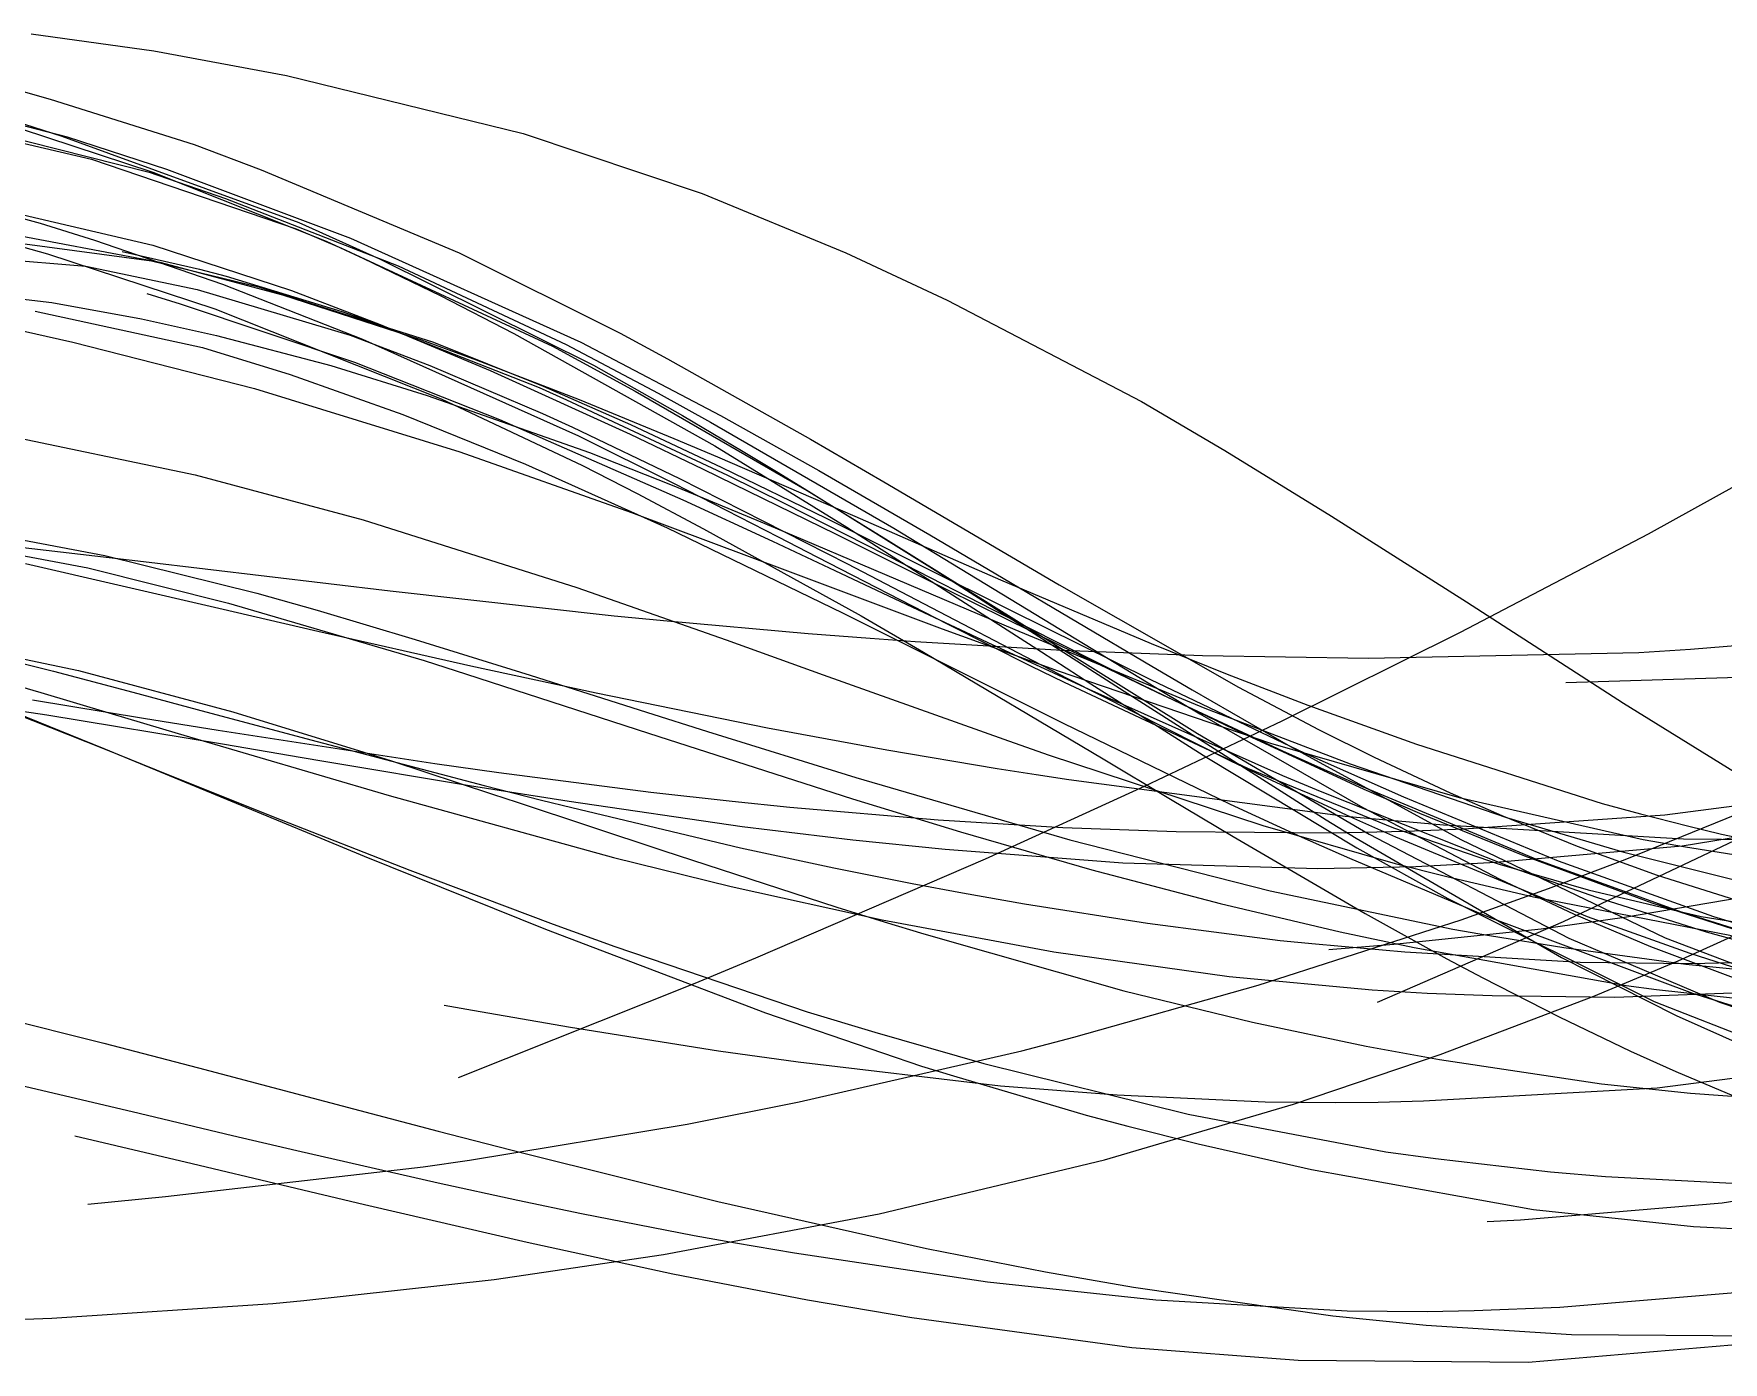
# Model space of a CAD drawing. Header units: metres. Extents: x -663 to 215, y -40 to 703.
# Drawn here: x 59.6 to 114.9, y 35 to 78.4 of the extents above; entities that cross this region are included whole.
import ezdxf

# ---------------------------------------------------------------- set-up
doc = ezdxf.new("R2010")
doc.units = ezdxf.units.M

msp = doc.modelspace()

# ---------------------------------------------------------------- linework, layer by layer
for p, q in [((59.493, 78.436, -1312.402), (63.503, 77.877, -1312.403)), ((63.503, 77.877, -1312.403), (67.847, 77.076, -1312.556)), ((67.847, 77.076, -1312.556), (75.59, 75.179, -1313.239)), ((54.797, 76.595, -1311.468), (60.669, 75.065, -1312.263)), ((58.376, 76.79, -1309.785), (60.111, 76.303, -1310.174)), ((60.111, 76.303, -1310.174), (64.823, 74.815, -1311.411)), ((54.042, 76.056, -1309.426), (61.468, 74.34, -1310.633)), ((56.265, 75.708, -1310.159), (63.352, 73.91, -1311.4)), ((58.972, 75.584, -1312.695), (60.502, 75.09, -1312.944)), ((59.132, 75.341, -1313.391), (63.478, 73.914, -1314.2)), ((75.59, 75.179, -1313.239), (81.445, 73.208, -1314.303)), ((60.502, 75.09, -1312.944), (68.255, 72.267, -1314.494)), ((60.669, 75.065, -1312.263), (63.92, 74.006, -1312.884)), ((64.823, 74.815, -1311.411), (67.022, 73.992, -1312.14)), ((61.468, 74.34, -1310.633), (68.162, 72.054, -1312.401)), ((63.352, 73.91, -1311.4), (65.858, 73.053, -1312.051)), ((63.478, 73.914, -1314.2), (69.151, 71.658, -1315.629)), ((63.92, 74.006, -1312.884), (69.945, 71.75, -1314.33)), ((67.022, 73.992, -1312.14), (73.5, 71.277, -1314.686)), ((55.559, 73.377, -1309.509), (59.79, 72.245, -1310.73)), ((65.858, 73.053, -1312.051), (71.507, 70.85, -1313.825)), ((81.445, 73.208, -1314.303), (86.154, 71.275, -1315.6)), ((57.334, 72.951, -1352.975), (63.48, 71.528, -1360.052)), ((57.003, 72.095, -1311.963), (60.028, 71.234, -1312.291)), ((58.139, 72.022, -1327.475), (63.704, 70.97, -1330.762)), ((59.79, 72.245, -1310.73), (61.568, 71.688, -1311.347)), ((68.162, 72.054, -1312.401), (69.653, 71.423, -1312.929)), ((68.255, 72.267, -1314.494), (70.893, 71.078, -1315.254)), ((55.447, 71.325, -1339.159), (61.286, 70.839, -1342.934)), ((57.904, 71.754, -1340.767), (63.434, 71.012, -1345.925)), ((61.568, 71.688, -1311.347), (65.759, 70.25, -1312.973)), ((62.468, 71.318, -1347.165), (65.001, 70.74, -1349.503)), ((63.48, 71.528, -1360.052), (68.017, 70.04, -1365.962)), ((69.151, 71.658, -1315.629), (70.372, 71.092, -1316.025)), ((69.653, 71.423, -1312.929), (76.552, 68.217, -1315.748)), ((69.945, 71.75, -1314.33), (77.475, 68.35, -1316.815)), ((60.028, 71.234, -1312.291), (65.506, 69.442, -1313.107)), ((61.286, 70.839, -1342.934), (64.927, 70.07, -1345.813)), ((63.434, 71.012, -1345.925), (66.937, 70.165, -1349.701)), ((63.704, 70.97, -1330.762), (67.723, 69.896, -1333.495)), ((70.372, 71.092, -1316.025), (72.878, 69.877, -1316.907)), ((70.893, 71.078, -1315.254), (77.899, 67.594, -1317.69)), ((71.507, 70.85, -1313.825), (77.003, 68.275, -1316.12)), ((73.5, 71.277, -1314.686), (78.766, 68.65, -1317.44)), ((86.154, 71.275, -1315.6), (89.461, 69.724, -1316.812)), ((65.001, 70.74, -1349.503), (65.872, 70.504, -1350.359)), ((65.759, 70.25, -1312.973), (70.341, 68.446, -1315.116)), ((65.872, 70.504, -1350.359), (69.659, 69.358, -1354.266)), ((56.026, 70.133, -1327.134), (60.168, 69.643, -1329.355)), ((63.28, 69.937, -1362.551), (64.372, 69.605, -1364.018)), ((64.927, 70.07, -1345.813), (69.933, 68.58, -1350.361)), ((66.937, 70.165, -1349.701), (72.655, 68.347, -1356.549)), ((67.723, 69.896, -1333.495), (72.267, 68.431, -1336.925)), ((68.017, 70.04, -1365.962), (70.916, 68.925, -1370.055)), ((72.878, 69.877, -1316.907), (75.286, 68.632, -1317.864)), ((89.461, 69.724, -1316.812), (95.821, 66.406, -1319.792)), ((59.625, 69.368, -1343.35), (65.099, 68.176, -1348.114)), ((60.168, 69.643, -1329.355), (63.107, 69.116, -1331.122)), ((63.107, 69.116, -1331.122), (65.56, 68.57, -1332.72)), ((64.372, 69.605, -1364.018), (70.078, 67.699, -1372.006)), ((65.506, 69.442, -1313.107), (72.914, 66.502, -1314.772)), ((69.659, 69.358, -1354.266), (70.802, 68.949, -1355.55)), ((58.776, 68.821, -1319.757), (60.857, 68.351, -1320.826)), ((65.56, 68.57, -1332.72), (69.3, 67.589, -1335.345)), ((69.933, 68.58, -1350.361), (72.537, 67.587, -1353.079)), ((70.802, 68.949, -1355.55), (76.119, 66.865, -1361.88)), ((70.916, 68.925, -1370.055), (74.509, 67.42, -1375.422)), ((75.286, 68.632, -1317.864), (81.866, 64.961, -1320.933)), ((78.766, 68.65, -1317.44), (80.32, 67.804, -1318.413)), ((60.857, 68.351, -1320.826), (66.803, 66.835, -1324.232)), ((65.099, 68.176, -1348.114), (67.967, 67.297, -1350.949)), ((70.341, 68.446, -1315.116), (77.4, 65.282, -1319.167)), ((72.267, 68.431, -1336.925), (74.055, 67.776, -1338.4)), ((72.655, 68.347, -1356.549), (76.244, 66.91, -1361.4)), ((76.552, 68.217, -1315.748), (79.256, 66.75, -1317.182)), ((77.003, 68.275, -1316.12), (80.006, 66.686, -1317.683)), ((77.475, 68.35, -1316.815), (82.052, 65.949, -1318.843)), ((69.3, 67.589, -1335.345), (72.456, 66.609, -1337.773)), ((70.078, 67.699, -1372.006), (74.823, 65.816, -1379.301)), ((72.537, 67.587, -1353.079), (76.228, 66.02, -1357.263)), ((74.055, 67.776, -1338.4), (77.43, 66.471, -1341.321)), ((77.899, 67.594, -1317.69), (80.806, 65.948, -1319.01)), ((80.32, 67.804, -1318.413), (84.997, 65.178, -1321.619)), ((112.413, 62.081, -1507.964), (122.43, 67.641, -1526.55)), ((67.967, 67.297, -1350.949), (71.656, 65.989, -1354.883)), ((74.509, 67.42, -1375.422), (79.093, 65.344, -1382.741)), ((76.244, 66.91, -1361.4), (79.1, 65.652, -1365.545)), ((66.803, 66.835, -1324.232), (73.521, 64.759, -1328.922)), ((72.456, 66.609, -1337.773), (77.765, 64.739, -1342.237)), ((72.914, 66.502, -1314.772), (77.535, 64.316, -1316.283)), ((76.119, 66.865, -1361.88), (77.016, 66.463, -1363.061)), ((77.016, 66.463, -1363.061), (82.28, 64.003, -1370.309)), ((77.43, 66.471, -1341.321), (80.518, 65.202, -1344.179)), ((79.256, 66.75, -1317.182), (84.883, 63.497, -1320.615)), ((80.006, 66.686, -1317.683), (81.721, 65.733, -1318.68)), ((95.821, 66.406, -1319.792), (98.552, 64.804, -1321.514)), ((71.656, 65.989, -1354.883), (75.669, 64.361, -1359.553)), ((74.823, 65.816, -1379.301), (80.816, 63.195, -1389.278)), ((76.228, 66.02, -1357.263), (77.205, 65.568, -1358.462)), ((80.806, 65.948, -1319.01), (82.79, 64.776, -1320.017)), ((82.052, 65.949, -1318.843), (85.268, 64.149, -1320.53)), ((58.383, 65.366, -1320.169), (64.861, 64.015, -1323.44)), ((77.205, 65.568, -1358.462), (80.706, 63.893, -1362.938)), ((77.4, 65.282, -1319.167), (80.531, 63.725, -1321.389)), ((79.093, 65.344, -1382.741), (81.466, 64.208, -1386.785)), ((79.1, 65.652, -1365.545), (82.091, 64.256, -1370.134)), ((81.721, 65.733, -1318.68), (87.721, 62.264, -1322.578)), ((73.521, 64.759, -1328.922), (79.134, 62.781, -1333.628)), ((77.765, 64.739, -1342.237), (80.471, 63.67, -1344.758)), ((80.518, 65.202, -1344.179), (81.949, 64.595, -1345.573)), ((81.866, 64.961, -1320.933), (86.187, 62.298, -1323.515)), ((82.79, 64.776, -1320.017), (83.937, 64.082, -1320.642)), ((84.997, 65.178, -1321.619), (87.392, 63.781, -1323.521)), ((98.552, 64.804, -1321.514), (102.047, 62.662, -1324.08)), ((75.669, 64.361, -1359.553), (80.306, 62.277, -1365.456)), ((77.535, 64.316, -1316.283), (79.319, 63.401, -1316.99)), ((81.466, 64.208, -1386.785), (82.487, 63.71, -1388.582)), ((81.949, 64.595, -1345.573), (86.446, 62.655, -1350.131)), ((82.091, 64.256, -1370.134), (85.511, 62.593, -1375.678)), ((85.268, 64.149, -1320.53), (88.904, 62.044, -1322.69)), ((64.861, 64.015, -1323.44), (70.356, 62.534, -1326.901)), ((80.471, 63.67, -1344.758), (81.97, 63.057, -1346.226)), ((80.531, 63.725, -1321.389), (83.935, 61.985, -1324.065)), ((80.706, 63.893, -1362.938), (86.205, 61.103, -1370.641)), ((82.28, 64.003, -1370.309), (84.152, 63.069, -1373.13)), ((82.487, 63.71, -1388.582), (85.808, 62.078, -1394.569)), ((83.937, 64.082, -1320.642), (85.019, 63.419, -1321.259)), ((87.392, 63.781, -1323.521), (93.127, 60.414, -1328.582)), ((79.319, 63.401, -1316.99), (81.497, 62.248, -1317.934)), ((80.816, 63.195, -1389.278), (83.75, 61.836, -1394.551)), ((81.97, 63.057, -1346.226), (83.372, 62.474, -1347.638)), ((84.152, 63.069, -1373.13), (88.106, 61.063, -1379.362)), ((84.883, 63.497, -1320.615), (87.538, 61.864, -1322.555)), ((85.019, 63.419, -1321.259), (89.25, 60.782, -1323.846)), ((70.356, 62.534, -1326.901), (77.347, 60.327, -1332.194)), ((79.134, 62.781, -1333.628), (84.244, 60.873, -1338.538)), ((83.372, 62.474, -1347.638), (84.382, 62.05, -1348.683)), ((85.511, 62.593, -1375.678), (88.697, 61.007, -1381.139)), ((86.446, 62.655, -1350.131), (91.213, 60.579, -1355.346)), ((102.047, 62.662, -1324.08), (106.454, 59.857, -1327.968)), ((56.333, 61.918, -1363.195), (61.352, 60.966, -1369.36)), ((57.78, 62.152, -1365.35), (61.9, 61.368, -1370.794)), ((80.306, 62.277, -1365.456), (86.04, 59.501, -1373.491)), ((81.497, 62.248, -1317.934), (86.649, 59.399, -1320.48)), ((83.935, 61.985, -1324.065), (85.199, 61.332, -1325.147)), ((84.382, 62.05, -1348.683), (87.058, 60.919, -1351.523)), ((85.808, 62.078, -1394.569), (89.479, 60.254, -1401.532)), ((86.187, 62.298, -1323.515), (92.557, 58.218, -1328.065)), ((87.721, 62.264, -1322.578), (92.615, 59.29, -1326.477)), ((88.904, 62.044, -1322.69), (91.301, 60.629, -1324.291)), ((106.265, 58.87, -1496.96), (112.413, 62.081, -1507.964)), ((57.625, 61.821, -1383.825), (63.172, 61.176, -1390.052)), ((61.9, 61.368, -1370.794), (66.883, 60.144, -1377.738)), ((83.75, 61.836, -1394.551), (85.793, 60.878, -1398.365)), ((87.538, 61.864, -1322.555), (91.736, 59.242, -1325.954)), ((59.307, 61.107, -1386.347), (65.63, 59.65, -1394.677)), ((61.352, 60.966, -1369.36), (65.954, 59.812, -1375.379)), ((63.172, 61.176, -1390.052), (71.237, 60.217, -1399.644)), ((84.244, 60.873, -1338.538), (86.945, 59.854, -1341.402)), ((85.199, 61.332, -1325.147), (89.492, 59.123, -1329.037)), ((85.793, 60.878, -1398.365), (88.52, 59.597, -1403.614)), ((86.205, 61.103, -1370.641), (88.697, 59.798, -1374.487)), ((87.058, 60.919, -1351.523), (91.683, 58.955, -1356.715)), ((88.106, 61.063, -1379.362), (90.946, 59.611, -1384.131)), ((88.697, 61.007, -1381.139), (91.519, 59.594, -1386.208)), ((77.347, 60.327, -1332.194), (82.239, 58.614, -1336.614)), ((89.25, 60.782, -1323.846), (95.527, 56.759, -1328.387)), ((89.479, 60.254, -1401.532), (93.184, 58.423, -1408.938)), ((91.213, 60.579, -1355.346), (96.139, 58.491, -1361.139)), ((91.301, 60.629, -1324.291), (96.159, 57.75, -1327.881)), ((93.127, 60.414, -1328.582), (98.997, 57.065, -1334.7)), ((65.954, 59.812, -1375.379), (72.354, 57.937, -1384.209)), ((66.883, 60.144, -1377.738), (68.848, 59.585, -1380.598)), ((71.237, 60.217, -1399.644), (78.573, 59.404, -1409.007)), ((86.945, 59.854, -1341.402), (89.308, 58.973, -1344.037)), ((88.697, 59.798, -1374.487), (92.54, 57.792, -1380.73)), ((106.454, 59.857, -1327.968), (111.593, 56.543, -1333.562)), ((65.63, 59.65, -1394.677), (68.875, 58.902, -1399.13)), ((68.848, 59.585, -1380.598), (72.057, 58.629, -1385.361)), ((78.573, 59.404, -1409.007), (80.304, 59.235, -1411.335)), ((80.304, 59.235, -1411.335), (84.92, 58.82, -1417.683)), ((86.04, 59.501, -1373.491), (87.683, 58.679, -1375.995)), ((86.649, 59.399, -1320.48), (88.689, 58.212, -1321.688)), ((88.52, 59.597, -1403.614), (90.776, 58.543, -1408.112)), ((90.946, 59.611, -1384.131), (95.464, 57.33, -1392.116)), ((91.519, 59.594, -1386.208), (96.117, 57.317, -1394.861)), ((91.736, 59.242, -1325.954), (97.662, 55.555, -1331.485)), ((92.615, 59.29, -1326.477), (96.541, 56.906, -1330.101)), ((54.73, 58.956, -1368.043), (60.224, 57.59, -1375.638)), ((68.875, 58.902, -1399.13), (73.885, 57.769, -1406.187)), ((72.057, 58.629, -1385.361), (75.817, 57.459, -1391.091)), ((82.239, 58.614, -1336.614), (85.409, 57.473, -1339.802)), ((84.92, 58.82, -1417.683), (86.951, 58.664, -1420.579)), ((86.951, 58.664, -1420.579), (88.424, 58.563, -1422.717)), ((87.683, 58.679, -1375.995), (89.289, 57.875, -1378.511)), ((89.308, 58.973, -1344.037), (93.096, 57.595, -1348.473)), ((89.492, 59.123, -1329.037), (92.188, 57.766, -1331.742)), ((91.683, 58.955, -1356.715), (97.894, 56.383, -1364.283)), ((100.423, 55.969, -1486.788), (106.265, 58.87, -1496.96)), ((113.784, 58.311, -1464.211), (117.663, 58.623, -1471.607)), ((54.507, 58.422, -1373.008), (59.813, 56.894, -1380.344)), ((56.343, 58.589, -1364.592), (61.044, 57.609, -1370.342)), ((88.424, 58.563, -1422.717), (93.229, 58.276, -1429.841)), ((88.689, 58.212, -1321.688), (94.574, 54.723, -1325.604)), ((90.776, 58.543, -1408.112), (94.106, 57.005, -1414.979)), ((92.557, 58.218, -1328.065), (94.172, 57.177, -1329.433)), ((93.184, 58.423, -1408.938), (94.407, 57.828, -1411.49)), ((93.229, 58.276, -1429.841), (97.816, 58.099, -1436.952)), ((96.139, 58.491, -1361.139), (98.628, 57.491, -1364.247)), ((97.816, 58.099, -1436.952), (103.25, 58.02, -1445.776)), ((103.25, 58.02, -1445.776), (112.096, 58.202, -1461.072)), ((112.096, 58.202, -1461.072), (113.784, 58.311, -1464.211)), ((60.224, 57.59, -1375.638), (62.817, 56.903, -1379.39)), ((61.044, 57.609, -1370.342), (66.096, 56.259, -1376.912)), ((72.354, 57.937, -1384.209), (73.736, 57.496, -1386.208)), ((73.736, 57.496, -1386.208), (79.698, 55.567, -1395.002)), ((73.885, 57.769, -1406.187), (77.981, 56.882, -1412.157)), ((89.289, 57.875, -1378.511), (93.265, 55.894, -1384.962)), ((92.188, 57.766, -1331.742), (93.293, 57.226, -1332.913)), ((92.54, 57.792, -1380.73), (93.425, 57.338, -1382.244)), ((93.096, 57.595, -1348.473), (100.047, 55.232, -1357.227)), ((94.407, 57.828, -1411.49), (96.347, 56.896, -1415.617)), ((96.159, 57.75, -1327.881), (97.482, 56.976, -1328.988)), ((98.628, 57.491, -1364.247), (101.262, 56.482, -1367.647)), ((54.199, 57.014, -1358.053), (60.011, 56.163, -1363.169)), ((75.817, 57.459, -1391.091), (79.633, 56.247, -1397.061)), ((85.409, 57.473, -1339.802), (91.316, 55.36, -1346.252)), ((93.293, 57.226, -1332.913), (99.291, 54.412, -1339.613)), ((93.425, 57.338, -1382.244), (98.739, 54.66, -1391.629)), ((94.106, 57.005, -1414.979), (100.441, 54.177, -1428.762)), ((94.172, 57.177, -1329.433), (97.965, 54.77, -1332.858)), ((95.464, 57.33, -1392.116), (96.569, 56.789, -1394.175)), ((96.117, 57.317, -1394.861), (101.169, 54.912, -1404.972)), ((97.482, 56.976, -1328.988), (100.702, 55.123, -1331.827)), ((98.997, 57.065, -1334.7), (101.612, 55.684, -1337.784)), ((109.713, 57.222, -1457.41), (117.226, 57.457, -1471.062)), ((57.752, 56.681, -1373.597), (61.86, 55.055, -1379.442)), ((59.535, 56.652, -1393.415), (63.168, 56.057, -1398.123)), ((59.813, 56.894, -1380.344), (62.035, 56.232, -1383.549)), ((62.817, 56.903, -1379.39), (65.205, 56.264, -1382.923)), ((77.981, 56.882, -1412.157), (83.585, 55.739, -1420.592)), ((95.527, 56.759, -1328.387), (101.865, 52.725, -1333.984)), ((96.347, 56.896, -1415.617), (100.439, 54.979, -1424.622)), ((96.541, 56.906, -1330.101), (97.739, 56.195, -1331.315)), ((96.569, 56.789, -1394.175), (98.837, 55.698, -1398.48)), ((101.262, 56.482, -1367.647), (104.826, 55.202, -1372.414)), ((111.593, 56.543, -1333.562), (116.47, 53.527, -1340.107)), ((58.975, 56.235, -1370.302), (61.867, 55.062, -1374.3)), ((60.011, 56.163, -1363.169), (65.821, 55.203, -1368.866)), ((62.035, 56.232, -1383.549), (64.303, 55.556, -1386.884)), ((63.168, 56.057, -1398.123), (65.608, 55.663, -1401.364)), ((65.205, 56.264, -1382.923), (68.849, 55.287, -1388.437)), ((66.096, 56.259, -1376.912), (70.375, 54.945, -1382.777)), ((79.633, 56.247, -1397.061), (81.62, 55.619, -1400.235)), ((93.265, 55.894, -1384.962), (98.726, 53.243, -1394.426)), ((95.919, 53.823, -1479.111), (100.423, 55.969, -1486.788)), ((97.739, 56.195, -1331.315), (103.064, 53.128, -1337.04)), ((97.894, 56.383, -1364.283), (102.65, 54.561, -1370.598)), ((64.303, 55.556, -1386.884), (71.207, 53.523, -1397.33)), ((65.608, 55.663, -1401.364), (67.168, 55.417, -1403.47)), ((67.168, 55.417, -1403.47), (72.708, 54.572, -1411.09)), ((68.849, 55.287, -1388.437), (74.316, 53.847, -1396.98)), ((79.698, 55.567, -1395.002), (86.373, 53.412, -1405.294)), ((81.62, 55.619, -1400.235), (86.477, 54.111, -1408.113)), ((83.585, 55.739, -1420.592), (87.491, 55.015, -1426.694)), ((91.316, 55.36, -1346.252), (92.775, 54.857, -1347.998)), ((97.662, 55.555, -1331.485), (103.271, 52.255, -1337.602)), ((98.837, 55.698, -1398.48), (103.099, 53.732, -1406.869)), ((101.612, 55.684, -1337.784), (103.439, 54.774, -1340.054)), ((61.86, 55.055, -1379.442), (63.584, 54.364, -1381.964)), ((61.867, 55.062, -1374.3), (68.527, 52.314, -1383.83)), ((65.821, 55.203, -1368.866), (68.298, 54.78, -1371.513)), ((68.298, 54.78, -1371.513), (69.139, 54.637, -1372.444)), ((70.375, 54.945, -1382.777), (71.283, 54.652, -1384.063)), ((87.491, 55.015, -1426.694), (91.104, 54.403, -1432.503)), ((92.775, 54.857, -1347.998), (99.791, 52.541, -1356.808)), ((97.965, 54.77, -1332.858), (102.866, 51.806, -1337.812)), ((100.047, 55.232, -1357.227), (106.216, 53.452, -1365.722)), ((100.439, 54.979, -1424.622), (103.021, 53.83, -1430.593)), ((100.702, 55.123, -1331.827), (106.269, 52.082, -1337.284)), ((101.169, 54.912, -1404.972), (104.394, 53.476, -1411.798)), ((103.439, 54.774, -1340.054), (105.92, 53.608, -1343.259)), ((104.826, 55.202, -1372.414), (110.899, 53.259, -1380.957)), ((63.584, 54.364, -1381.964), (67.428, 52.828, -1387.685)), ((69.139, 54.637, -1372.444), (73.836, 53.85, -1377.798)), ((71.283, 54.652, -1384.063), (74.591, 53.568, -1388.812)), ((72.708, 54.572, -1411.09), (74.798, 54.279, -1414.065)), ((74.798, 54.279, -1414.065), (79.771, 53.633, -1421.298)), ((91.104, 54.403, -1432.503), (92.381, 54.205, -1434.601)), ((92.381, 54.205, -1434.601), (93.451, 54.046, -1436.379)), ((94.574, 54.723, -1325.604), (96.724, 53.434, -1327.312)), ((98.739, 54.66, -1391.629), (99.775, 54.165, -1393.575)), ((99.291, 54.412, -1339.613), (104.073, 52.464, -1345.606)), ((100.441, 54.177, -1428.762), (101.669, 53.664, -1431.612)), ((102.65, 54.561, -1370.598), (107.765, 52.804, -1377.849)), ((111.648, 51.434, -1484.538), (118.592, 54.238, -1497.565)), ((73.836, 53.85, -1377.798), (77.1, 53.333, -1381.782)), ((74.316, 53.847, -1396.98), (76.195, 53.373, -1400.019)), ((79.771, 53.633, -1421.298), (82.436, 53.334, -1425.307)), ((86.477, 54.111, -1408.113), (93.483, 52.07, -1419.812)), ((90.724, 51.45, -1470.438), (95.919, 53.823, -1479.111)), ((93.451, 54.046, -1436.379), (102.49, 52.849, -1451.745)), ((99.775, 54.165, -1393.575), (102.659, 52.823, -1399.108)), ((101.669, 53.664, -1431.612), (108.004, 51.141, -1446.807)), ((103.021, 53.83, -1430.593), (108.906, 51.374, -1444.836)), ((103.099, 53.732, -1406.869), (104.916, 52.95, -1410.607)), ((109.63, 49.407, -1499.376), (119.541, 54.101, -1517.665)), ((112.947, 52.887, -1478.262), (120.57, 53.882, -1494.048)), ((71.207, 53.523, -1397.33), (78.552, 51.494, -1409.058)), ((74.591, 53.568, -1388.812), (75.398, 53.3, -1389.996)), ((75.398, 53.3, -1389.996), (80.16, 51.72, -1397.094)), ((76.195, 53.373, -1400.019), (77.186, 53.128, -1401.641)), ((77.1, 53.333, -1381.782), (82.757, 52.51, -1389.104)), ((77.186, 53.128, -1401.641), (82.706, 51.813, -1410.82)), ((82.436, 53.334, -1425.307), (84.322, 53.145, -1428.201)), ((84.322, 53.145, -1428.201), (89.175, 52.723, -1435.809)), ((86.373, 53.412, -1405.294), (89.902, 52.33, -1410.949)), ((96.724, 53.434, -1327.312), (98.819, 52.187, -1329.1)), ((98.726, 53.243, -1394.426), (101.069, 52.165, -1398.761)), ((103.064, 53.128, -1337.04), (107.549, 50.783, -1342.492)), ((104.394, 53.476, -1411.798), (109.457, 51.389, -1422.976)), ((105.92, 53.608, -1343.259), (107.61, 52.871, -1345.537)), ((106.216, 53.452, -1365.722), (112.239, 52.083, -1374.567)), ((110.899, 53.259, -1380.957), (112.155, 52.919, -1382.825)), ((113.518, 51.88, -1440.494), (121.035, 53.093, -1456.195)), ((67.428, 52.828, -1387.685), (71.88, 51.081, -1394.508)), ((89.175, 52.723, -1435.809), (93.25, 52.475, -1442.452)), ((99.791, 52.541, -1356.808), (104.126, 51.298, -1362.796)), ((101.865, 52.725, -1333.984), (102.844, 52.13, -1334.98)), ((102.49, 52.849, -1451.745), (105.703, 52.565, -1457.545)), ((102.659, 52.823, -1399.108), (104.135, 52.17, -1402.034)), ((104.916, 52.95, -1410.607), (108.356, 51.546, -1417.865)), ((105.703, 52.565, -1457.545), (113.56, 52.102, -1472.263)), ((106.367, 52.437, -1465.585), (112.947, 52.887, -1478.262)), ((107.61, 52.871, -1345.537), (110.078, 51.869, -1348.975)), ((107.765, 52.804, -1377.849), (111.602, 51.665, -1383.63)), ((112.155, 52.919, -1382.825), (113.691, 52.526, -1385.145)), ((113.691, 52.526, -1385.145), (114.799, 52.26, -1386.845)), ((68.527, 52.314, -1383.83), (70.395, 51.544, -1386.625)), ((82.757, 52.51, -1389.104), (86.385, 52.069, -1394.162)), ((86.385, 52.069, -1394.162), (89.406, 51.763, -1398.582)), ((89.902, 52.33, -1410.949), (94.199, 51.09, -1417.999)), ((93.25, 52.475, -1442.452), (96.954, 52.341, -1448.704)), ((93.483, 52.07, -1419.812), (100.033, 50.404, -1431.131)), ((96.954, 52.341, -1448.704), (102.087, 52.298, -1457.691)), ((98.819, 52.187, -1329.1), (103.142, 49.668, -1333.114)), ((101.069, 52.165, -1398.761), (102.635, 51.471, -1401.742)), ((102.087, 52.298, -1457.691), (104.48, 52.357, -1462.062)), ((102.844, 52.13, -1334.98), (109.563, 48.221, -1342.256)), ((103.271, 52.255, -1337.602), (109.808, 48.852, -1345.735)), ((104.073, 52.464, -1345.606), (107.527, 51.279, -1350.283)), ((104.135, 52.17, -1402.034), (110.407, 49.561, -1414.898)), ((104.48, 52.357, -1462.062), (106.367, 52.437, -1465.585)), ((106.269, 52.082, -1337.284), (112.963, 48.872, -1344.871)), ((112.239, 52.083, -1374.567), (113.622, 51.843, -1376.687)), ((113.56, 52.102, -1472.263), (117.108, 52.07, -1479.318)), ((114.799, 52.26, -1386.845), (120.868, 50.96, -1396.407)), ((70.395, 51.544, -1386.625), (76.32, 49.149, -1395.694)), ((78.552, 51.494, -1409.058), (82.396, 50.547, -1415.491)), ((80.16, 51.72, -1397.094), (85.855, 49.871, -1405.916)), ((82.706, 51.813, -1410.82), (85.754, 51.154, -1416.068)), ((83.208, 48.212, -1458.22), (90.724, 51.45, -1470.438)), ((89.406, 51.763, -1398.582), (95.209, 51.324, -1407.514)), ((102.635, 51.471, -1401.742), (107.198, 49.538, -1410.696)), ((102.866, 51.806, -1337.812), (105.844, 50.152, -1341.167)), ((107.418, 51.34, -1428.701), (113.518, 51.88, -1440.494)), ((108.356, 51.546, -1417.865), (112.521, 50.007, -1427.013)), ((109.142, 50.485, -1479.956), (111.648, 51.434, -1484.538)), ((110.078, 51.869, -1348.975), (112.702, 50.912, -1352.782)), ((111.602, 51.665, -1383.63), (117.79, 50.124, -1393.468)), ((113.381, 48.12, -1488.039), (121.448, 51.765, -1504.84)), ((113.622, 51.843, -1376.687), (115.413, 51.563, -1379.466)), ((71.88, 51.081, -1394.508), (76.572, 49.312, -1401.925)), ((85.754, 51.154, -1416.068), (88.317, 50.641, -1420.573)), ((94.199, 51.09, -1417.999), (98.396, 49.985, -1425.068)), ((95.209, 51.324, -1407.514), (101.591, 51.137, -1418.126)), ((101.591, 51.137, -1418.126), (104.801, 51.205, -1423.852)), ((104.126, 51.298, -1362.796), (105.817, 50.869, -1365.246)), ((104.801, 51.205, -1423.852), (107.418, 51.34, -1428.701)), ((105.817, 50.869, -1365.246), (108.647, 50.207, -1369.444)), ((107.527, 51.279, -1350.283), (110.443, 50.435, -1354.441)), ((108.004, 51.141, -1446.807), (110.717, 50.197, -1453.784)), ((108.906, 51.374, -1444.836), (113.517, 49.703, -1456.845)), ((109.457, 51.389, -1422.976), (114.538, 49.565, -1434.843)), ((111.629, 49.543, -1453.279), (119.459, 50.883, -1466.733)), ((112.702, 50.912, -1352.782), (117.099, 49.533, -1359.454)), ((82.396, 50.547, -1415.491), (87.343, 49.453, -1424.017)), ((88.317, 50.641, -1420.573), (89.964, 50.335, -1423.516)), ((89.964, 50.335, -1423.516), (92.002, 49.978, -1427.203)), ((100.033, 50.404, -1431.131), (106.007, 49.149, -1441.79)), ((106.288, 49.458, -1474.838), (109.142, 50.485, -1479.956)), ((107.549, 50.783, -1342.492), (109.979, 49.647, -1345.706)), ((110.443, 50.435, -1354.441), (114.14, 49.562, -1359.95)), ((85.855, 49.871, -1405.916), (87.405, 49.393, -1408.401)), ((92.002, 49.978, -1427.203), (96.023, 49.343, -1434.611)), ((98.396, 49.985, -1425.068), (102.328, 49.06, -1431.864)), ((105.844, 50.152, -1341.167), (112.596, 46.787, -1349.456)), ((108.647, 50.207, -1369.444), (115.127, 48.942, -1379.47)), ((110.717, 50.197, -1453.784), (114.304, 49.068, -1463.374)), ((112.521, 50.007, -1427.013), (116.825, 48.63, -1436.888)), ((76.572, 49.312, -1401.925), (78.592, 48.589, -1405.208)), ((87.343, 49.453, -1424.017), (92.959, 48.411, -1434.054)), ((87.405, 49.393, -1408.401), (88.706, 49.003, -1410.509)), ((96.023, 49.343, -1434.611), (100.365, 48.784, -1442.848)), ((99.64, 47.317, -1463.38), (106.288, 49.458, -1474.838)), ((103.142, 49.668, -1333.114), (105.813, 48.186, -1335.897)), ((103.547, 46.766, -1488.564), (109.63, 49.407, -1499.376)), ((107.198, 49.538, -1410.696), (113.853, 47.055, -1424.601)), ((108.903, 49.166, -1448.778), (111.629, 49.543, -1453.279)), ((109.979, 49.647, -1345.706), (112.476, 48.58, -1349.166)), ((110.407, 49.561, -1414.898), (113.763, 48.37, -1422.248)), ((113.517, 49.703, -1456.845), (116.07, 48.905, -1463.867)), ((114.14, 49.562, -1359.95), (121.158, 48.451, -1371.038)), ((114.538, 49.565, -1434.843), (118.324, 48.425, -1444.155)), ((76.32, 49.149, -1395.694), (83.527, 46.413, -1407.252)), ((88.706, 49.003, -1410.509), (95.243, 47.137, -1421.307)), ((100.365, 48.784, -1442.848), (101.519, 48.666, -1445.095)), ((101.519, 48.666, -1445.095), (104.443, 48.406, -1450.851)), ((101.954, 48.485, -1437.869), (104.081, 48.662, -1441.145)), ((102.328, 49.06, -1431.864), (104.745, 48.556, -1436.137)), ((104.081, 48.662, -1441.145), (108.903, 49.166, -1448.778)), ((106.007, 49.149, -1441.79), (107.215, 48.94, -1444)), ((107.215, 48.94, -1444), (109.648, 48.549, -1448.489)), ((109.808, 48.852, -1345.735), (114.74, 46.761, -1352.628)), ((112.963, 48.872, -1344.871), (117.834, 47.007, -1351.184)), ((114.304, 49.068, -1463.374), (115.608, 48.707, -1467.003)), ((78.592, 48.589, -1405.208), (84.888, 46.451, -1415.654)), ((81.222, 47.381, -1455.032), (83.208, 48.212, -1458.22)), ((92.959, 48.411, -1434.054), (98.688, 47.602, -1444.704)), ((104.443, 48.406, -1450.851), (110.177, 48.07, -1462.449)), ((104.745, 48.556, -1436.137), (111.682, 47.307, -1448.683)), ((105.813, 48.186, -1335.897), (106.998, 47.557, -1337.212)), ((109.563, 48.221, -1342.256), (113.317, 46.33, -1346.933)), ((109.648, 48.549, -1448.489), (113.631, 48.003, -1455.954)), ((112.168, 47.603, -1485.566), (113.381, 48.12, -1488.039)), ((112.476, 48.58, -1349.166), (117.826, 46.587, -1357.012)), ((113.763, 48.37, -1422.248), (115.439, 47.835, -1426.041)), ((113.815, 48.024, -1470.1), (120.112, 48.199, -1483.796)), ((98.688, 47.602, -1444.704), (103.374, 47.162, -1453.76)), ((106.998, 47.557, -1337.212), (109.489, 46.279, -1340.089)), ((110.177, 48.07, -1462.449), (113.815, 48.024, -1470.1)), ((110.621, 46.962, -1482.446), (112.168, 47.603, -1485.566)), ((113.631, 48.003, -1455.954), (119.364, 47.433, -1466.983)), ((55.117, 47.101, -1358.123), (61.872, 45.427, -1363.011)), ((73.473, 44.301, -1442.858), (81.222, 47.381, -1455.032)), ((93.614, 45.618, -1453.429), (99.64, 47.317, -1463.38)), ((95.243, 47.137, -1421.307), (99.454, 46.105, -1428.565)), ((103.374, 47.162, -1453.76), (105.175, 47.059, -1457.342)), ((105.175, 47.059, -1457.342), (107.303, 46.977, -1461.633)), ((111.315, 46.925, -1469.879), (118.787, 47.204, -1485.81)), ((111.682, 47.307, -1448.683), (112.681, 47.173, -1450.556)), ((112.681, 47.173, -1450.556), (120.867, 46.275, -1466.211)), ((113.853, 47.055, -1424.601), (115.958, 46.403, -1429.296)), ((73.005, 46.664, -1376.945), (73.94, 46.497, -1378.021)), ((73.94, 46.497, -1378.021), (77.146, 45.941, -1381.79)), ((84.888, 46.451, -1415.654), (87.1, 45.778, -1419.457)), ((105.599, 45.057, -1472.619), (110.621, 46.962, -1482.446)), ((107.303, 46.977, -1461.633), (111.315, 46.925, -1469.879)), ((112.596, 46.787, -1349.456), (117.927, 44.704, -1356.846)), ((114.74, 46.761, -1352.628), (119.08, 45.298, -1359.183)), ((77.146, 45.941, -1381.79), (81.982, 45.171, -1387.779)), ((83.527, 46.413, -1407.252), (88.63, 44.674, -1415.837)), ((99.454, 46.105, -1428.565), (103.177, 45.319, -1435.177)), ((109.489, 46.279, -1340.089), (111.825, 45.158, -1342.955)), ((113.317, 46.33, -1346.933), (115.64, 45.292, -1350.039)), ((61.872, 45.427, -1363.011), (64.969, 44.616, -1365.511)), ((87.1, 45.778, -1419.457), (90.671, 44.76, -1425.705)), ((91.911, 45.169, -1450.671), (93.614, 45.618, -1453.429)), ((55.878, 44.805, -1359.899), (62.803, 43.186, -1365.591)), ((81.982, 45.171, -1387.779), (84.589, 44.809, -1391.206)), ((84.589, 44.809, -1391.206), (91.216, 44.028, -1400.356)), ((84.621, 43.508, -1439.337), (91.911, 45.169, -1450.671)), ((100.793, 43.426, -1463.533), (105.599, 45.057, -1472.619)), ((103.177, 45.319, -1435.177), (105.581, 44.884, -1439.557)), ((105.581, 44.884, -1439.557), (110.873, 44.088, -1449.435)), ((111.825, 45.158, -1342.955), (113.313, 44.491, -1344.875)), ((64.969, 44.616, -1365.511), (70.042, 43.276, -1369.878)), ((88.63, 44.674, -1415.837), (89.672, 44.35, -1417.643)), ((89.672, 44.35, -1417.643), (94.018, 43.065, -1425.281)), ((90.671, 44.76, -1425.705), (97.355, 43.095, -1437.756)), ((112.701, 43.958, -1436.335), (116.015, 44.382, -1442.862)), ((113.313, 44.491, -1344.875), (115.191, 43.698, -1347.383)), ((91.216, 44.028, -1400.356), (95.034, 43.728, -1406.061)), ((95.034, 43.728, -1406.061), (99.872, 43.505, -1413.685)), ((105.057, 43.534, -1422.491), (112.701, 43.958, -1436.335)), ((110.873, 44.088, -1449.435), (113.784, 43.787, -1455.078)), ((113.784, 43.787, -1455.078), (116.283, 43.604, -1460.035)), ((62.803, 43.186, -1365.591), (66.078, 42.406, -1368.615)), ((70.042, 43.276, -1369.878), (72.815, 42.549, -1372.456)), ((80.96, 42.774, -1433.828), (84.621, 43.508, -1439.337)), ((94.61, 41.611, -1452.311), (100.793, 43.426, -1463.533)), ((99.872, 43.505, -1413.685), (102.168, 43.483, -1417.505)), ((102.168, 43.483, -1417.505), (103.57, 43.498, -1419.902)), ((103.57, 43.498, -1419.902), (105.057, 43.534, -1422.491)), ((73.834, 41.599, -1423.577), (80.96, 42.774, -1433.828)), ((94.018, 43.065, -1425.281), (95.375, 42.705, -1427.728)), ((95.375, 42.705, -1427.728), (97.675, 42.129, -1431.928)), ((97.355, 43.095, -1437.756), (103.818, 41.869, -1449.965)), ((60.918, 42.396, -1368.873), (64.765, 41.486, -1372.354)), ((66.078, 42.406, -1368.615), (68.182, 41.912, -1370.667)), ((72.815, 42.549, -1372.456), (75.569, 41.838, -1375.136)), ((97.675, 42.129, -1431.928), (101.382, 41.293, -1438.833)), ((64.765, 41.486, -1372.354), (67.696, 40.786, -1375.203)), ((68.182, 41.912, -1370.667), (72.809, 40.853, -1375.399)), ((72.318, 41.374, -1421.443), (73.834, 41.599, -1423.577)), ((75.569, 41.838, -1375.136), (81.96, 40.246, -1381.734)), ((87.236, 39.843, -1439.569), (94.61, 41.611, -1452.311)), ((103.818, 41.869, -1449.965), (105.444, 41.645, -1453.156)), ((105.444, 41.645, -1453.156), (109.204, 41.211, -1460.658)), ((63.894, 40.403, -1410.171), (72.318, 41.374, -1421.443)), ((101.382, 41.293, -1438.833), (108.654, 39.986, -1452.863)), ((109.204, 41.211, -1460.658), (111.009, 41.066, -1464.351)), ((111.009, 41.066, -1464.351), (115.149, 40.843, -1472.983)), ((61.344, 40.157, -1406.866), (63.894, 40.403, -1410.171)), ((67.696, 40.786, -1375.203), (70.406, 40.143, -1377.985)), ((72.809, 40.853, -1375.399), (75.42, 40.287, -1378.261)), ((114.823, 40.203, -1446.354), (116.446, 40.457, -1449.762)), ((70.406, 40.143, -1377.985), (75.722, 38.912, -1383.791)), ((75.42, 40.287, -1378.261), (77.501, 39.856, -1380.636)), ((77.501, 39.856, -1380.636), (81.184, 39.136, -1385.008)), ((80.186, 38.512, -1427.979), (87.236, 39.843, -1439.569)), ((81.96, 40.246, -1381.734), (88.786, 38.702, -1389.521)), ((108.226, 39.643, -1433.528), (114.823, 40.203, -1446.354)), ((108.654, 39.986, -1452.863), (113.89, 39.421, -1463.516)), ((107.134, 39.585, -1431.482), (108.226, 39.643, -1433.528)), ((113.89, 39.421, -1463.516), (118.209, 39.205, -1472.67)), ((75.722, 38.912, -1383.791), (80.494, 37.881, -1389.494)), ((81.184, 39.136, -1385.008), (82.539, 38.894, -1386.696)), ((82.539, 38.894, -1386.696), (84.467, 38.566, -1389.152)), ((88.786, 38.702, -1389.521), (92.679, 37.941, -1394.379)), ((74.641, 37.689, -1419.243), (80.186, 38.512, -1427.979)), ((84.467, 38.566, -1389.152), (90.786, 37.613, -1397.572)), ((68.416, 37.002, -1409.861), (74.641, 37.689, -1419.243)), ((80.494, 37.881, -1389.494), (84.893, 37.027, -1395.18)), ((90.786, 37.613, -1397.572), (96.29, 37.027, -1405.57)), ((92.679, 37.941, -1394.379), (95.568, 37.444, -1398.179)), ((95.568, 37.444, -1398.179), (102.085, 36.503, -1407.233)), ((109.517, 36.792, -1427.527), (115.907, 37.317, -1439.507)), ((60.172, 36.429, -1398.11), (67.406, 36.905, -1408.364)), ((67.406, 36.905, -1408.364), (68.416, 37.002, -1409.861)), ((84.893, 37.027, -1395.18), (88.311, 36.45, -1399.908)), ((96.29, 37.027, -1405.57), (102.555, 36.667, -1415.417)), ((102.085, 36.503, -1407.233), (105.14, 36.204, -1411.826)), ((102.555, 36.667, -1415.417), (105.175, 36.651, -1419.841)), ((105.175, 36.651, -1419.841), (106.713, 36.681, -1422.521)), ((106.713, 36.681, -1422.521), (109.517, 36.792, -1427.527)), ((55.253, 36.235, -1391.441), (60.172, 36.429, -1398.11)), ((88.311, 36.45, -1399.908), (95.508, 35.471, -1410.577)), ((105.14, 36.204, -1411.826), (109.9, 35.893, -1419.338)), ((95.508, 35.471, -1410.577), (100.952, 35.059, -1419.535)), ((108.48, 34.988, -1433.103), (115.137, 35.555, -1446.501)), ((109.9, 35.893, -1419.338), (118.277, 35.836, -1433.635)), ((100.952, 35.059, -1419.535), (108.48, 34.988, -1433.103))]:
    msp.add_line(p, q)

doc.saveas('drawing.dxf')
